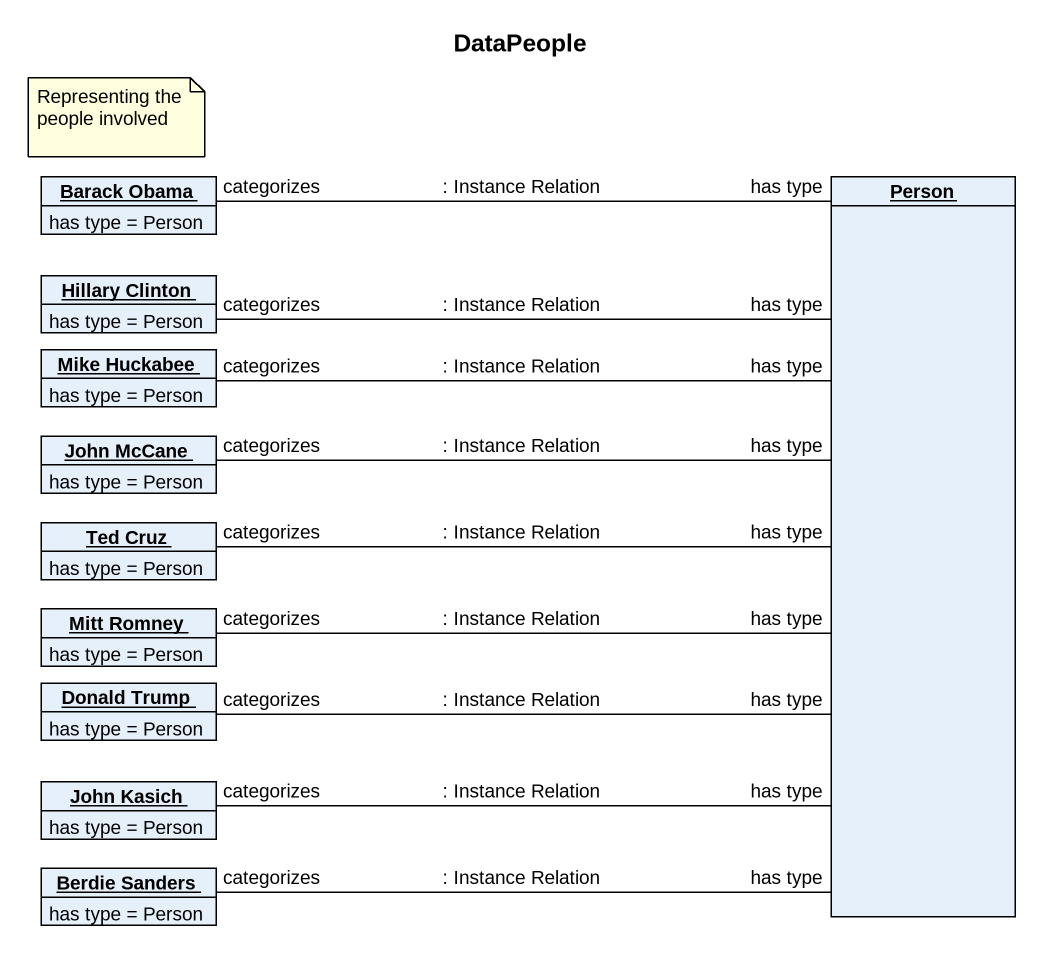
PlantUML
@startuml
title DataPeople
hide circle
hide empty members
object "Barack Obama" as Barack_Obama {
  has type = Person
}
object "Person" as Person_
object "Hillary Clinton" as Hillary_Clinton {
  has type = Person
}
object "Mike Huckabee" as Mike_Huckabee {
  has type = Person
}
object "John McCane" as John_McCane {
  has type = Person
}
object "Ted Cruz" as Ted_Cruz {
  has type = Person
}
object "Mitt Romney" as Mitt_Romney {
  has type = Person
}
object "Donald Trump" as Donald_Trump {
  has type = Person
}
object "John Kasich" as John_Kasich {
  has type = Person
}
object "Berdie Sanders" as Berdie_Sanders {
  has type = Person
}
Person_ -left- Barack_Obama : : Instance Relation\nhas type\ncategorizes
Person_ -left- Hillary_Clinton : : Instance Relation\nhas type\ncategorizes
Person_ -left- Mike_Huckabee : : Instance Relation\nhas type\ncategorizes
Person_ -left- John_McCane : : Instance Relation\nhas type\ncategorizes
Person_ -left- Ted_Cruz : : Instance Relation\nhas type\ncategorizes
Person_ -left- Mitt_Romney : : Instance Relation\nhas type\ncategorizes
Person_ -left- Donald_Trump : : Instance Relation\nhas type\ncategorizes
Person_ -left- John_Kasich : : Instance Relation\nhas type\ncategorizes
Person_ -left- Berdie_Sanders : : Instance Relation\nhas type\ncategorizes
note as N1
  Representing the people involved
end note
@enduml
